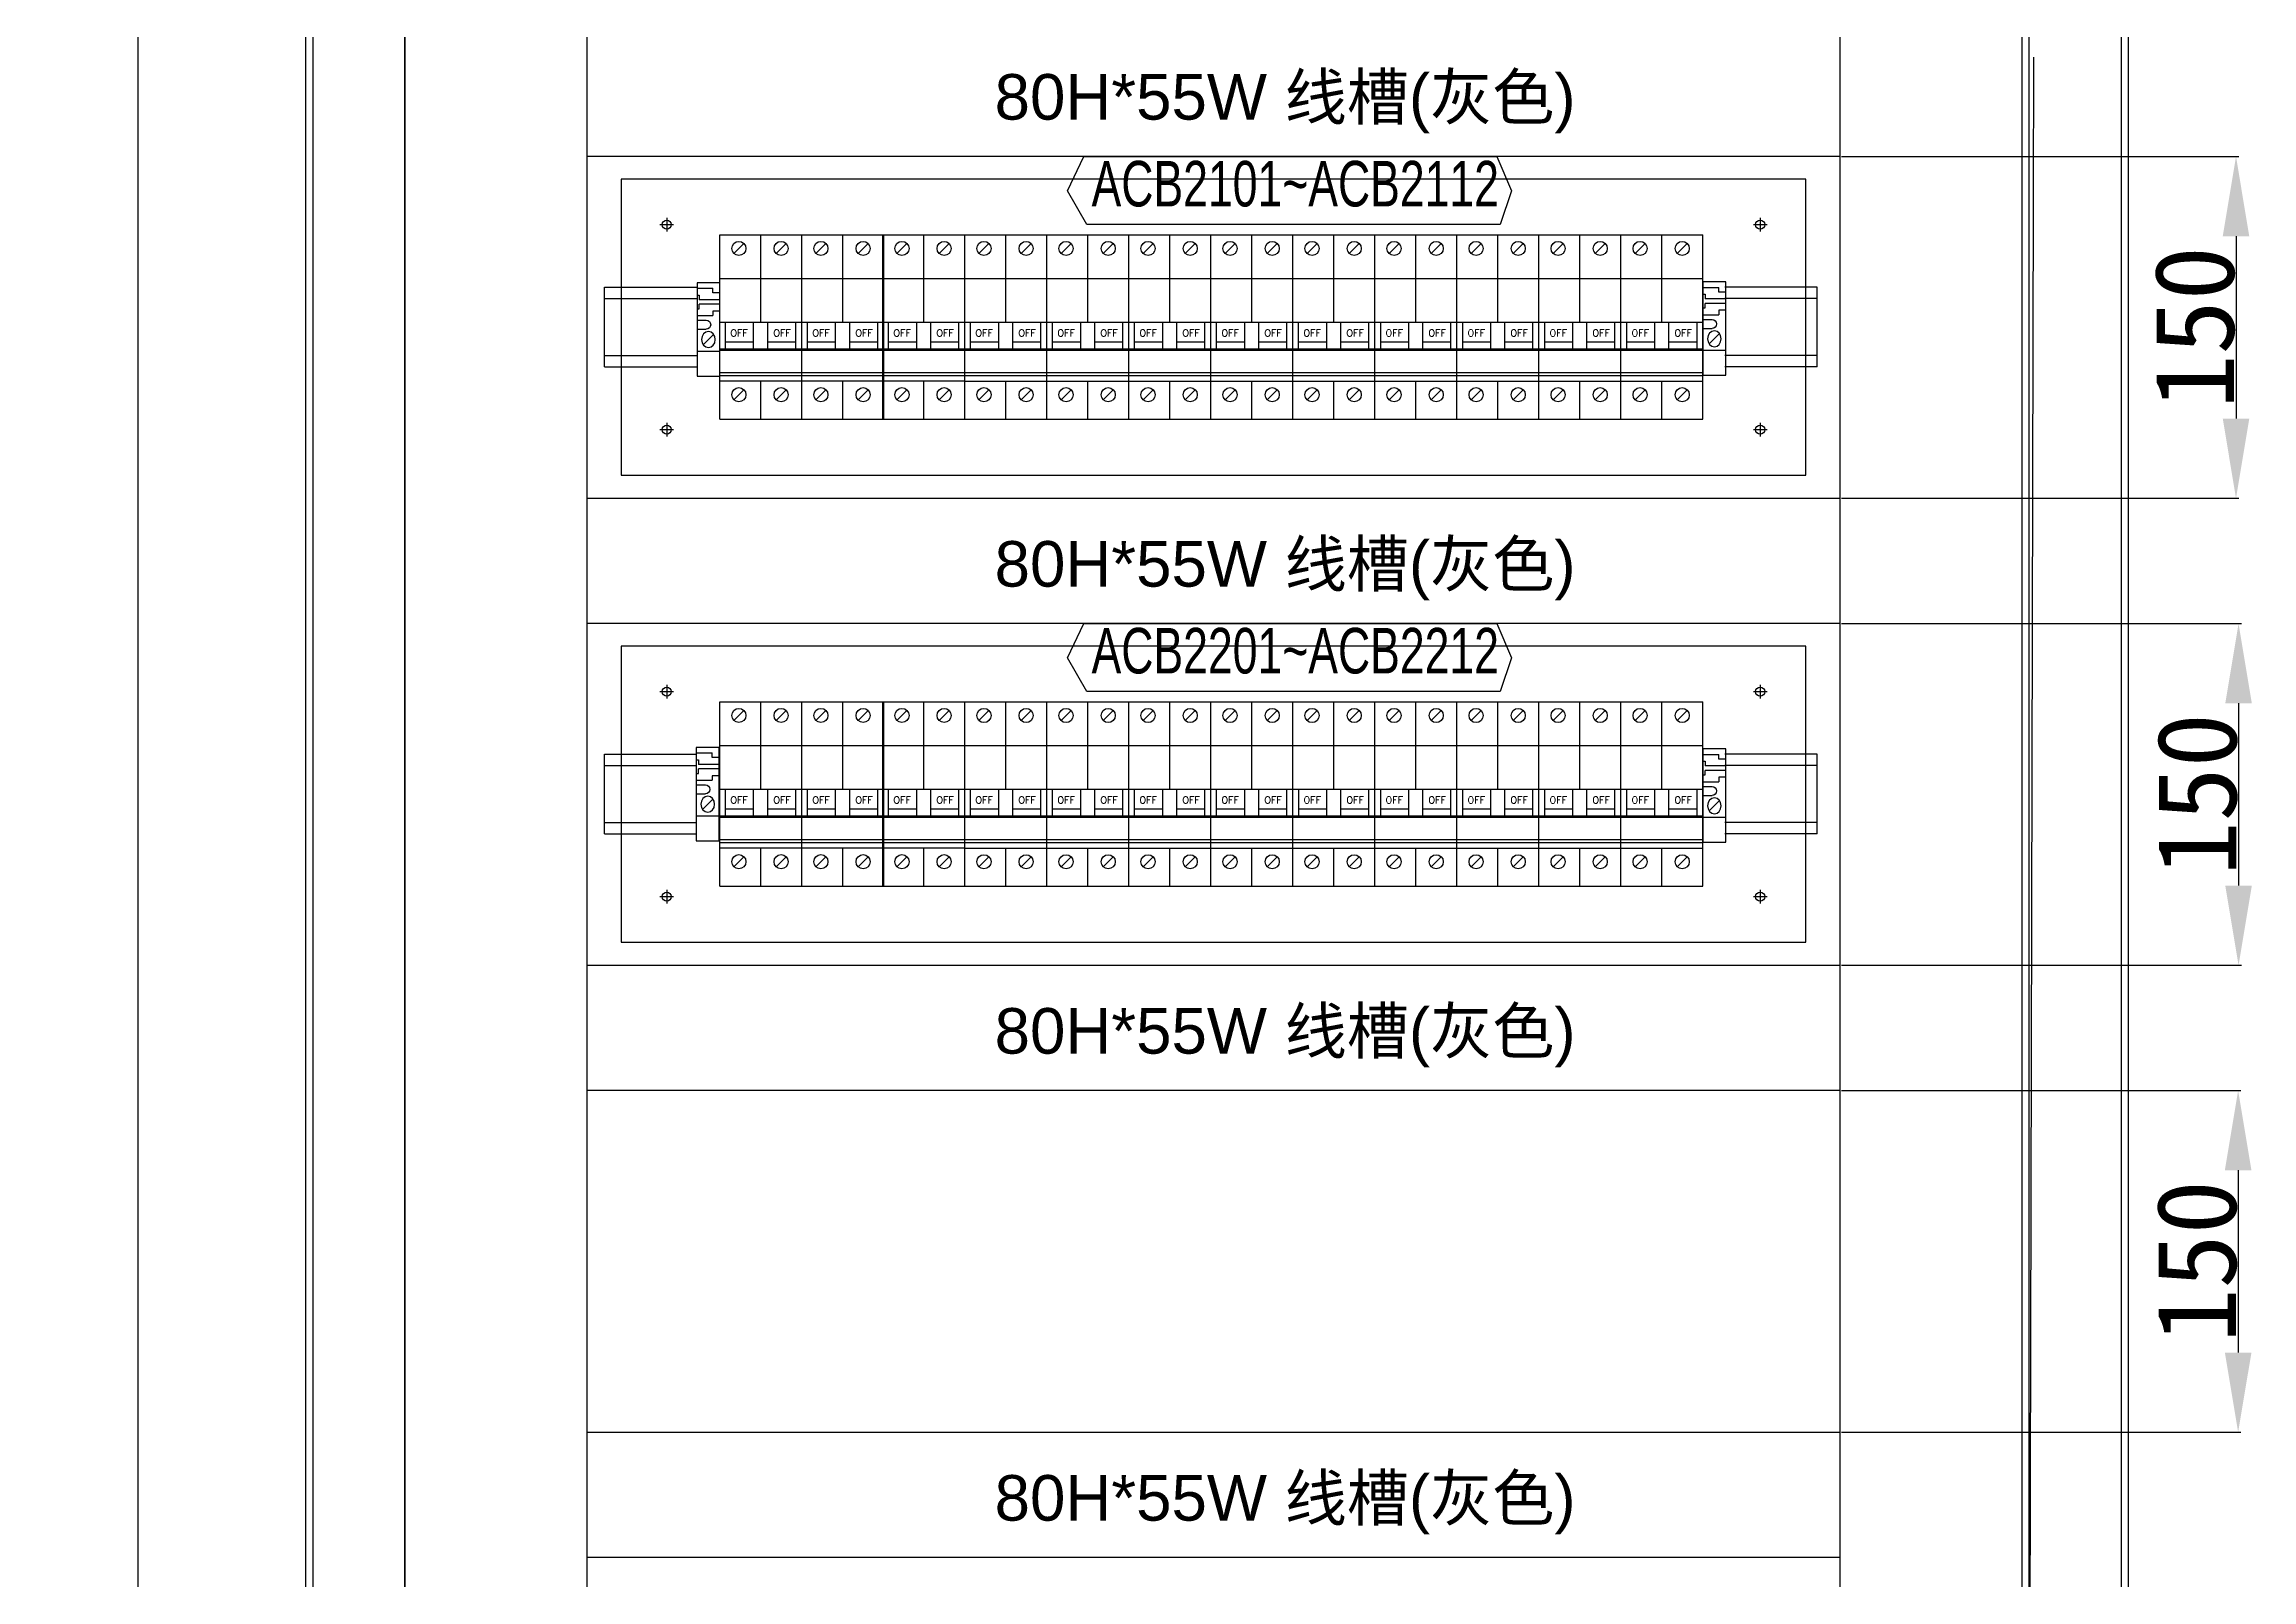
# Model space of a CAD drawing. Extents: x 81437 to 204847, y -54769 to -29444.
# Drawn here: x 91977 to 92947, y -49163 to -48489 of the extents above; entities that cross this region are included whole.
import ezdxf
from ezdxf.enums import TextEntityAlignment as Align
from ezdxf.lldxf.tags import DXFTag

# ---------------------------------------------------------------- set-up
doc = ezdxf.new("R2010")
doc.units = 0
doc.header["$LTSCALE"] = 100
doc.header["$MEASUREMENT"] = 0
for name, color, linetype in [('CABINET', 7, 'Continuous'), ('COMPONENT', 7, 'Continuous'), ('PSU', 12, 'Continuous'), ('TEXT', 7, 'Continuous')]:
    doc.layers.add(name, color=color, linetype=linetype)
doc.styles.add('HZ', font='arial.ttf', dxfattribs={"width": 0.7})
doc.styles.add('ROMANS', font='romans', dxfattribs={"width": 0.8, "height": 2})
doc.styles.get("Standard").update_dxf_attribs({"font": ''})
doc.styles.get('Standard').set_extended_font_data('SimSun')
tags = doc.linetypes.add('CENTER2', pattern=[1.125, 0.75, -0.125, 0.125, -0.125]).pattern_tags.tags
tags[10:11] = [DXFTag(74, 4), DXFTag(75, 0), DXFTag(340, '0'), DXFTag(46, 1.0), DXFTag(50, 0.0), DXFTag(44, 0.0), DXFTag(45, 0.0)]
tags[8:9] = [DXFTag(74, 4), DXFTag(75, 0), DXFTag(340, '0'), DXFTag(46, 1.0), DXFTag(50, 0.0), DXFTag(44, 0.0), DXFTag(45, 0.0)]
tags[6:7] = [DXFTag(74, 4), DXFTag(75, 0), DXFTag(340, '0'), DXFTag(46, 1.0), DXFTag(50, 0.0), DXFTag(44, 0.0), DXFTag(45, 0.0)]
tags[4:5] = [DXFTag(74, 4), DXFTag(75, 0), DXFTag(340, '0'), DXFTag(46, 1.0), DXFTag(50, 0.0), DXFTag(44, 0.0), DXFTag(45, 0.0)]
tags = doc.linetypes.add('HIDDEN', pattern=[0.375, 0.25, -0.125]).pattern_tags.tags
tags[6:7] = [DXFTag(74, 4), DXFTag(75, 0), DXFTag(340, '0'), DXFTag(46, 1.0), DXFTag(50, 0.0), DXFTag(44, 0.0), DXFTag(45, 0.0)]
tags[4:5] = [DXFTag(74, 4), DXFTag(75, 0), DXFTag(340, '0'), DXFTag(46, 1.0), DXFTag(50, 0.0), DXFTag(44, 0.0), DXFTag(45, 0.0)]
doc.dimstyles.new('ISO-25', dxfattribs={"dimtxt": 35, "dimasz": 35, "dimexe": 1.25, "dimexo": 0.625, "dimtad": 1, "dimtoh": 1, "dimdec": 0, "dimtxsty": 'Standard', "dimcen": 2.5, "dimadec": 0, "dimazin": 0, "dimtfac": 1, "dimtdec": 0, "dimtmove": 0, "dimatfit": 3, "dimfxl": 1, "dimarcsym": 0})

# ---------------------------------------------------------------- blocks, each defined once
blk = doc.blocks.new('2P空开')
at = {"layer": 'COMPONENT', "color": 6, "linetype": 'HIDDEN', "ltscale": 0.2}
for p, q in [((-11.76, -8.23), (-7.37, -3.86)), ((6.76, -8.23), (11.15, -3.86)), ((-11.76, -72.42), (-7.37, -68.04)), ((6.76, -72.42), (11.15, -68.04))]:
    blk.add_line(p, q, dxfattribs=at)
for centre in [(-9.56, -6.04), (8.95, -6.04), (-9.56, -70.23), (8.95, -70.23)]:
    blk.add_circle(centre, 3.1, dxfattribs=at)
at = {"layer": 'PSU', "linetype": 'HIDDEN', "ltscale": 0.2}
for p, q in [((-18, 0), (18, 0)), ((-18, -19.21), (-18, 0)), ((0, -19.21), (0, 0)), ((18, -19.21), (18, 0)), ((18, -81), (18, -19.21)), ((-18, -81), (-18, -64.21)), ((0, -81), (0, -64.21)), ((18, -81), (18, -67.23)), ((-18, -81), (18, -81))]:
    blk.add_line(p, q, dxfattribs=at)
at = {"layer": 'PSU'}
for p, q in [((-18, -19.21), (18, -19.21)), ((-18, -64.21), (-18, -19.21)), ((0, -38.43), (0, -19.21)), ((18, -64.21), (18, -19.21)), ((-18, -38.43), (0, -38.43)), ((-15.43, -50.11), (-15.43, -38.43)), ((-3.09, -50.11), (-3.09, -38.43)), ((0, -38.43), (18, -38.43)), ((3.09, -50.11), (3.09, -38.43)), ((15.43, -50.11), (15.43, -38.43)), ((-15.43, -47.02), (-3.09, -47.02)), ((3.09, -47.02), (15.43, -47.02)), ((-18, -50.11), (18, -50.11)), ((-18, -50.62), (18, -50.62)), ((-18, -60.46), (18, -60.46)), ((-18, -61.84), (18, -61.84)), ((-18, -64.21), (18, -64.21)), ((0, -64.21), (0, -64.21))]:
    blk.add_line(p, q, dxfattribs=at)
at = {"layer": 'TEXT', "style": 'ROMANS'}
for p in [(-9.48, -43.11), (9.37, -43.11)]:
    blk.add_text('OFF', height=3.086, dxfattribs=at).set_placement(p, align=Align.MIDDLE)
blk = doc.blocks.new('*D124')
at = {"color": 0, "lineweight": -2, "transparency": 16777216}
for p, q in [((92766.45, -48537.9), (92940.95, -48537.9)), ((92939.7, -48572.9), (92939.7, -48652.9)), ((92766.45, -48687.9), (92940.95, -48687.9))]:
    blk.add_line(p, q, dxfattribs=at)
at = {"color": 0, "transparency": 16777216}
for points in [[(92933.87, -48572.9), (92945.53, -48572.9), (92939.7, -48537.9)], [(92933.87, -48652.9), (92945.53, -48652.9), (92939.7, -48687.9)]]:
    blk.add_solid(points, dxfattribs=at)
at = {"layer": 'Defpoints', "color": 0, "transparency": 16777216}
for p in [(92765.82, -48537.9), (92765.82, -48687.9), (92939.7, -48687.9)]:
    blk.add_point(p, dxfattribs=at)
at = {"color": 0, "transparency": 16777216, "insert": (92921.58, -48612.9), "char_height": 35, "attachment_point": 5, "rotation": 90}
blk.add_mtext('150', dxfattribs=at)
blk = doc.blocks.new('*D125')
at = {"color": 0, "lineweight": -2, "transparency": 16777216}
for p, q in [((92766.45, -48742.9), (92942.07, -48742.9)), ((92940.82, -48777.9), (92940.82, -48857.9)), ((92766.45, -48892.9), (92942.07, -48892.9))]:
    blk.add_line(p, q, dxfattribs=at)
at = {"color": 0, "transparency": 16777216}
for points in [[(92934.98, -48777.9), (92946.65, -48777.9), (92940.82, -48742.9)], [(92934.98, -48857.9), (92946.65, -48857.9), (92940.82, -48892.9)]]:
    blk.add_solid(points, dxfattribs=at)
at = {"layer": 'Defpoints', "color": 0, "transparency": 16777216}
for p in [(92765.82, -48742.9), (92765.82, -48892.9), (92940.82, -48892.9)]:
    blk.add_point(p, dxfattribs=at)
at = {"color": 0, "transparency": 16777216, "insert": (92922.69, -48817.9), "char_height": 35, "attachment_point": 5, "rotation": 90}
blk.add_mtext('150', dxfattribs=at)
blk = doc.blocks.new('*D126')
at = {"color": 0, "lineweight": -2, "transparency": 16777216}
for p, q in [((92766.45, -48947.9), (92941.88, -48947.9)), ((92940.63, -48982.9), (92940.63, -49062.9)), ((92766.45, -49097.9), (92941.88, -49097.9))]:
    blk.add_line(p, q, dxfattribs=at)
at = {"color": 0, "transparency": 16777216}
for points in [[(92934.8, -48982.9), (92946.47, -48982.9), (92940.63, -48947.9)], [(92934.8, -49062.9), (92946.47, -49062.9), (92940.63, -49097.9)]]:
    blk.add_solid(points, dxfattribs=at)
at = {"layer": 'Defpoints', "color": 0, "transparency": 16777216}
for p in [(92765.82, -48947.9), (92765.82, -49097.9), (92940.63, -49097.9)]:
    blk.add_point(p, dxfattribs=at)
at = {"color": 0, "transparency": 16777216, "insert": (92922.51, -49022.9), "char_height": 35, "attachment_point": 5, "rotation": 90}
blk.add_mtext('150', dxfattribs=at)
blk = doc.blocks.new('*D137')
at = {"color": 0, "lineweight": -2, "transparency": 16777216}
for p, q in [((92135.2, -47482.88), (92017.34, -47482.88)), ((92018.59, -47517.88), (92018.59, -49248.38)), ((92135.2, -49283.38), (92017.34, -49283.38))]:
    blk.add_line(p, q, dxfattribs=at)
at = {"color": 0, "transparency": 16777216}
for points in [[(92012.75, -47517.88), (92024.42, -47517.88), (92018.59, -47482.88)], [(92012.75, -49248.38), (92024.42, -49248.38), (92018.59, -49283.38)]]:
    blk.add_solid(points, dxfattribs=at)
at = {"layer": 'Defpoints', "color": 0, "transparency": 16777216}
for p in [(92135.82, -47482.88), (92018.59, -49283.38), (92135.82, -49283.38)]:
    blk.add_point(p, dxfattribs=at)
at = {"color": 0, "transparency": 16777216, "insert": (92000.46, -48383.13), "char_height": 35, "attachment_point": 5, "rotation": 90}
blk.add_mtext('1800', dxfattribs=at)
blk = doc.blocks.new('堵头')
at = {"color": 53}
for p, q in [((0, -41), (0, 0)), ((0, 0), (10, 0)), ((10, 0), (10, -41)), ((0, -11), (10, -11)), ((7.28, -18.33), (2.72, -13.78)), ((0, -20.55), (4, -20.55)), ((0, -24.55), (4, -24.55)), ((0, -26.55), (7, -26.55)), ((7, -28.55), (7, -26.55)), ((10, -28.55), (7, -28.55)), ((0, -29.55), (1, -29.55)), ((0, -35.55), (1, -35.55)), ((0, -38.55), (7, -38.55)), ((1, -29.55), (1, -31.55)), ((10, -31.55), (1, -31.55)), ((10, -33.55), (1, -33.55)), ((1, -35.55), (1, -33.55)), ((10, -36.55), (7, -36.55)), ((7, -36.55), (7, -38.55)), ((10, -41), (0, -41))]:
    blk.add_line(p, q, dxfattribs=at)
blk.add_arc((4, -22.55), 2, 270, 90, dxfattribs=at)
blk.add_ellipse((5, -16.05), major_axis=(0, -3.5), ratio=0.857143, start_param=4.712389, end_param=10.995574, dxfattribs=at)

msp = doc.modelspace()

# ---------------------------------------------------------------- linework, layer by layer
at = {"color": 7}
for p, q in [((92092.32, -49514.38), (92092.32, -47404.38)), ((92892.32, -47404.38), (92892.32, -49514.38)), ((92135.82, -49360.88), (92135.82, -47451.88)), ((92135.82, -47528.38), (92135.82, -49328.68)), ((92850.78, -48494.21), (92848.82, -49360.88))]:
    msp.add_line(p, q, dxfattribs=at)
at = {"color": 7, "linetype": 'HIDDEN'}
for p, q in [((92095.52, -49404.38), (92095.52, -47404.38)), ((92889.32, -47404.38), (92889.32, -49404.38))]:
    msp.add_line(p, q, dxfattribs=at)
msp.add_line((92848.82, -47451.88), (92848.82, -49404.38))
at = {"color": 4, "linetype": 'CENTER2'}
for p, q in [((92247.82, -48567.75, 63738.88), (92253.82, -48567.75, 63738.88)), ((92250.82, -48564.75, 63738.88), (92250.82, -48570.75, 63738.88)), ((92727.82, -48567.75, 63738.88), (92733.82, -48567.75, 63738.88)), ((92730.82, -48564.75, 63738.88), (92730.82, -48570.75, 63738.88)), ((92247.82, -48657.75, 63738.88), (92253.82, -48657.75, 63738.88)), ((92250.82, -48654.75, 63738.88), (92250.82, -48660.75, 63738.88)), ((92727.82, -48657.75, 63738.88), (92733.82, -48657.75, 63738.88)), ((92730.82, -48654.75, 63738.88), (92730.82, -48660.75, 63738.88)), ((92247.82, -48772.75, 63738.88), (92253.82, -48772.75, 63738.88)), ((92250.82, -48769.75, 63738.88), (92250.82, -48775.75, 63738.88)), ((92727.82, -48772.75, 63738.88), (92733.82, -48772.75, 63738.88)), ((92730.82, -48769.75, 63738.88), (92730.82, -48775.75, 63738.88)), ((92247.82, -48862.75, 63738.88), (92253.82, -48862.75, 63738.88)), ((92250.82, -48859.75, 63738.88), (92250.82, -48865.75, 63738.88)), ((92727.82, -48862.75, 63738.88), (92733.82, -48862.75, 63738.88)), ((92730.82, -48859.75, 63738.88), (92730.82, -48865.75, 63738.88))]:
    msp.add_line(p, q, dxfattribs=at)
at = {"linetype": 'CENTER2'}
for p, q in [((92250.73, -48567.75, 63738.88), (92250.91, -48567.75, 63738.88)), ((92250.82, -48567.84, 63738.88), (92250.82, -48567.66, 63738.88)), ((92730.73, -48567.75, 63738.88), (92730.91, -48567.75, 63738.88)), ((92730.82, -48567.84, 63738.88), (92730.82, -48567.66, 63738.88)), ((92250.73, -48657.75, 63738.88), (92250.91, -48657.75, 63738.88)), ((92250.82, -48657.84, 63738.88), (92250.82, -48657.66, 63738.88)), ((92730.73, -48657.75, 63738.88), (92730.91, -48657.75, 63738.88)), ((92730.82, -48657.84, 63738.88), (92730.82, -48657.66, 63738.88)), ((92250.73, -48772.75, 63738.88), (92250.91, -48772.75, 63738.88)), ((92250.82, -48772.84, 63738.88), (92250.82, -48772.66, 63738.88)), ((92730.73, -48772.75, 63738.88), (92730.91, -48772.75, 63738.88)), ((92730.82, -48772.84, 63738.88), (92730.82, -48772.66, 63738.88)), ((92250.73, -48862.75, 63738.88), (92250.91, -48862.75, 63738.88)), ((92250.82, -48862.84, 63738.88), (92250.82, -48862.66, 63738.88)), ((92730.73, -48862.75, 63738.88), (92730.91, -48862.75, 63738.88)), ((92730.82, -48862.84, 63738.88), (92730.82, -48862.66, 63738.88))]:
    msp.add_line(p, q, dxfattribs=at)
at = {"color": 6}
for p, q in [((92223.5, -48630.21, 63738.88), (92223.5, -48595.21, 63738.88)), ((92223.5, -48595.21, 63738.88), (92264.04, -48595.21, 63738.88)), ((92223.5, -48600.21, 63738.88), (92264.04, -48600.21, 63738.88)), ((92755.77, -48595.21, 63738.88), (92715.23, -48595.21, 63738.88)), ((92755.77, -48600.21, 63738.88), (92715.23, -48600.21, 63738.88)), ((92755.77, -48630.21, 63738.88), (92755.77, -48595.21, 63738.88)), ((92223.5, -48625.21, 63738.88), (92264.04, -48625.21, 63738.88)), ((92223.5, -48630.21, 63738.88), (92264.04, -48630.21, 63738.88)), ((92755.77, -48625.21, 63738.88), (92715.23, -48625.21, 63738.88)), ((92755.77, -48630.21, 63738.88), (92715.23, -48630.21, 63738.88)), ((92223.5, -48835.21, 63738.88), (92223.5, -48800.21, 63738.88)), ((92223.5, -48800.21, 63738.88), (92264.04, -48800.21, 63738.88)), ((92223.5, -48805.21, 63738.88), (92264.04, -48805.21, 63738.88)), ((92755.77, -48800.2, 63738.88), (92715.24, -48800.2, 63738.88)), ((92755.77, -48805.2, 63738.88), (92715.24, -48805.2, 63738.88)), ((92755.77, -48835.2, 63738.88), (92755.77, -48800.2, 63738.88)), ((92755.77, -48835.21, 63738.88), (92755.77, -48800.21, 63738.88)), ((92223.5, -48830.21, 63738.88), (92264.04, -48830.21, 63738.88)), ((92223.5, -48835.21, 63738.88), (92264.04, -48835.21, 63738.88)), ((92755.77, -48830.2, 63738.88), (92715.24, -48830.2, 63738.88)), ((92755.77, -48835.2, 63738.88), (92715.24, -48835.2, 63738.88))]:
    msp.add_line(p, q, dxfattribs=at)
for points in [[(92135.82, -49283.38), (92215.82, -49283.38), (92215.82, -47482.88), (92135.82, -47482.88)], [(92765.82, -49283.38), (92845.82, -49283.38), (92845.82, -47482.88), (92765.82, -47482.88)]]:
    msp.add_lwpolyline(points, close=True)
at = {"elevation": 63738.88}
for points in [[(92215.82, -48482.9), (92765.82, -48482.9), (92765.82, -48537.9), (92215.82, -48537.9)], [(92230.82, -48677.75), (92750.82, -48677.75), (92750.82, -48547.75), (92230.82, -48547.75)], [(92215.82, -48687.9), (92765.82, -48687.9), (92765.82, -48742.9), (92215.82, -48742.9)], [(92230.82, -48882.75), (92750.82, -48882.75), (92750.82, -48752.75), (92230.82, -48752.75)], [(92215.82, -48892.9), (92765.82, -48892.9), (92765.82, -48947.9), (92215.82, -48947.9)], [(92215.82, -49097.9), (92765.82, -49097.9), (92765.82, -49152.9), (92215.82, -49152.9)]]:
    msp.add_lwpolyline(points, close=True, dxfattribs=at)
at = {"color": 3, "elevation": 63738.88}
for points in [[(92433.91, -48537.9), (92615.26, -48537.9), (92621.6, -48552.9), (92616.64, -48567.7), (92435.29, -48567.7), (92426.8, -48552.9), (92433.91, -48537.9)], [(92433.91, -48742.9), (92615.26, -48742.9), (92621.6, -48757.9), (92616.64, -48772.7), (92435.29, -48772.7), (92426.8, -48757.9), (92433.91, -48742.9)]]:
    msp.add_lwpolyline(points, dxfattribs=at)
for centre in [(92250.82, -48567.75, 63738.88), (92730.82, -48567.75, 63738.88), (92250.82, -48657.75, 63738.88), (92730.82, -48657.75, 63738.88), (92250.82, -48772.75, 63738.88), (92730.82, -48772.75, 63738.88), (92250.82, -48862.75, 63738.88), (92730.82, -48862.75, 63738.88)]:
    msp.add_circle(centre, 2)

# ---------------------------------------------------------------- block references
at = {"xscale": -1, "rotation": 180}
for p in [(92264.09, -48634.28, 63738.88), (92705.7, -48633.92, 191216.62), (92263.79, -48838.25, 63738.88), (92705.7, -48838.91, 191216.62)]:
    msp.add_blockref('堵头', p, dxfattribs=at)
at = {"layer": 'CABINET'}
for p in [(92292.04, -48572.2, 63738.88), (92328.05, -48572.2, 63738.88), (92363.63, -48572.2, 63738.88), (92399.63, -48572.21, 63738.88), (92435.64, -48572.21, 63738.88), (92471.64, -48572.21, 63738.88), (92507.64, -48572.21, 63738.88), (92543.64, -48572.21, 63738.88), (92579.65, -48572.21, 63738.88), (92615.65, -48572.21, 63738.88), (92651.65, -48572.21, 63738.88), (92687.65, -48572.21, 63738.88), (92292.04, -48777.2, 63738.88), (92328.05, -48777.2, 63738.88), (92363.63, -48777.2, 63738.88), (92399.63, -48777.21, 63738.88), (92435.64, -48777.21, 63738.88), (92471.64, -48777.21, 63738.88), (92507.64, -48777.21, 63738.88), (92543.65, -48777.21, 63738.88), (92579.65, -48777.21, 63738.88), (92615.65, -48777.21, 63738.88), (92651.65, -48777.21, 63738.88), (92687.65, -48777.21, 63738.88)]:
    msp.add_blockref('2P空开', p, dxfattribs=at)

# ---------------------------------------------------------------- texts
at = {"lineweight": 0, "style": 'HZ'}
for p in [(92394.73, -48521.69), (92394.73, -48726.69), (92394.73, -48931.69), (92394.73, -49136.69)]:
    msp.add_text('80H*55W 线槽(灰色)', height=20, dxfattribs=at).set_placement(p)
at = {"color": 0, "style": 'HZ', "width": 0.7}
for s, p in [('ACB2101~ACB2112', (92526.72, -48559.8, 63738.88)), ('ACB2201~ACB2212', (92526.72, -48764.8, 63738.88))]:
    msp.add_text(s, height=20, dxfattribs=at).set_placement(p, align=Align.CENTER)

# ---------------------------------------------------------------- dimensions: what is measured, and where the dimension line sits
at = {"color": 3}
for base, p1, p2, picture, middle in [((92018.58679, -49283.3773), (92135.82135, -47482.87734), (92135.82135, -49283.3773), '*D137', (92000.46179, -48383.12732)), ((92939.7, -48687.9, 63738.88), (92765.82, -48537.9, 63738.88), (92765.82, -48687.9, 63738.88), '*D124', (92921.58, -48612.9, 63738.88)), ((92940.82, -48892.9, 63738.88), (92765.82, -48742.9, 63738.88), (92765.82, -48892.9, 63738.88), '*D125', (92922.69, -48817.9, 63738.88)), ((92940.63, -49097.9, 63738.88), (92765.82, -48947.9, 63738.88), (92765.82, -49097.9, 63738.88), '*D126', (92922.51, -49022.9, 63738.88))]:
    dim = msp.add_linear_dim(base=base, p1=p1, p2=p2, angle=90, dimstyle='ISO-25', dxfattribs=at)
    dim.commit()
    dim.dimension.update_dxf_attribs({"geometry": picture, "text_midpoint": middle})

doc.saveas('drawing.dxf')
